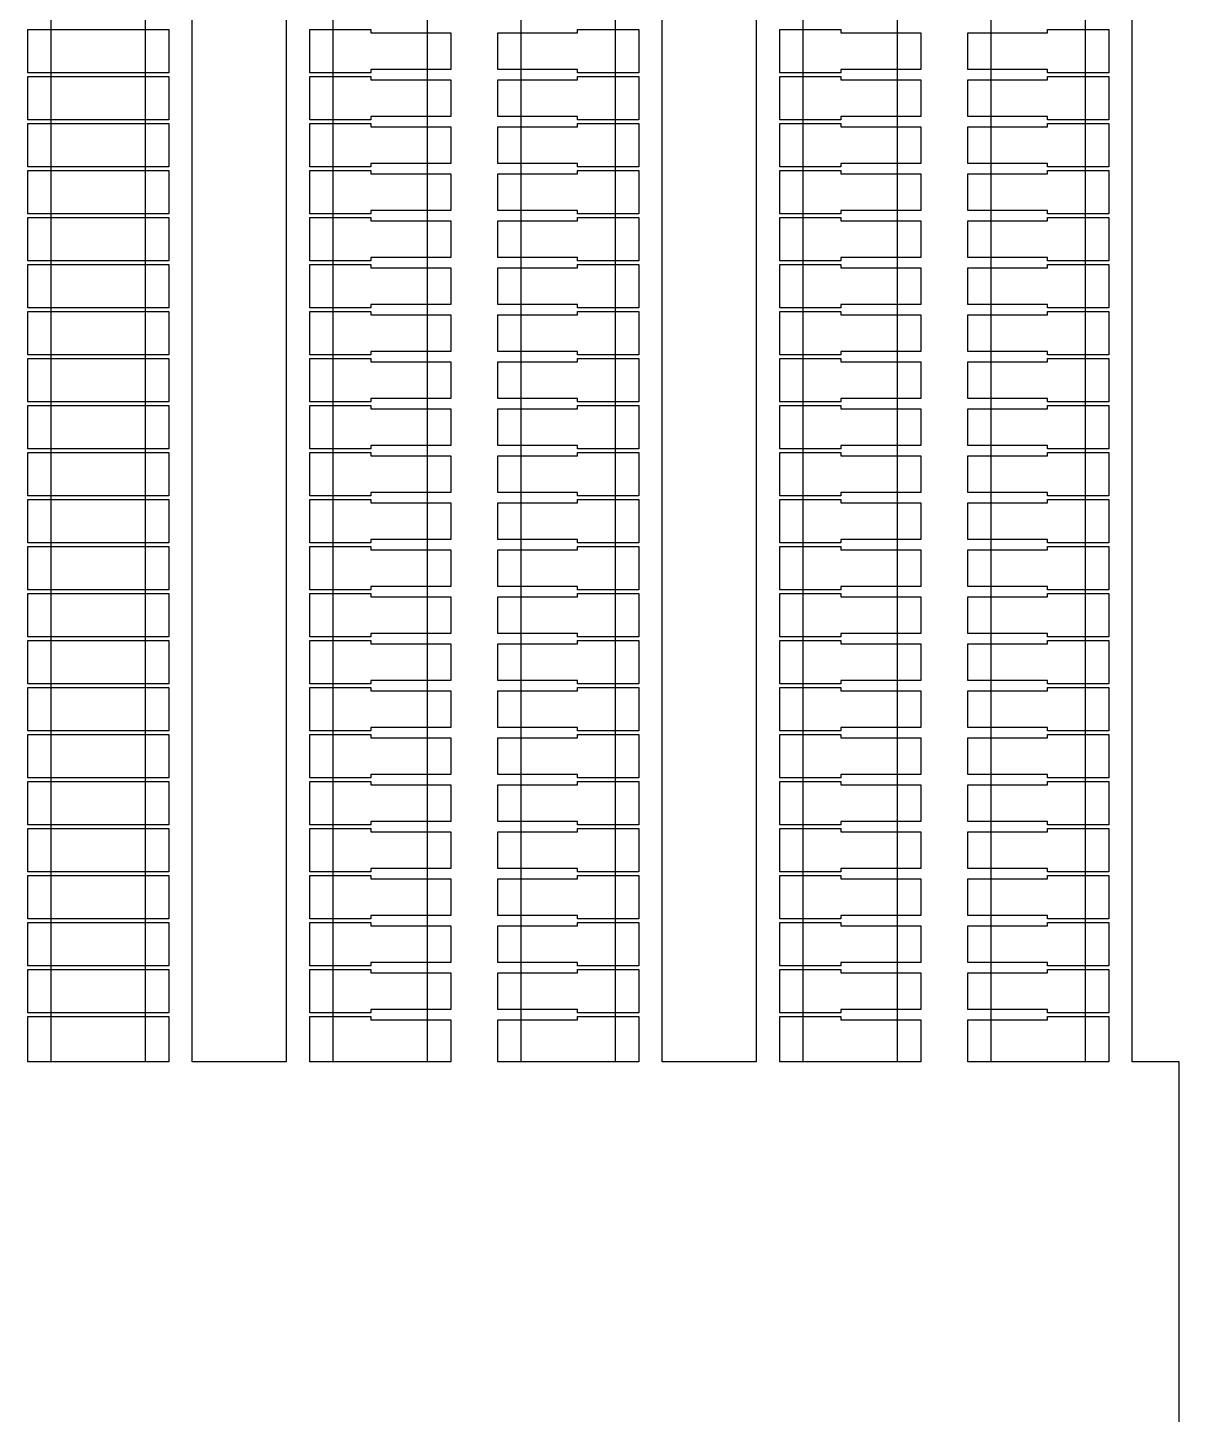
# Model space of a CAD drawing. Extents: x -38350 to 38650, y -35000 to 36000.
# Drawn here: x -19490 to -19000, y 23850 to 24440 of the extents above; entities that cross this region are included whole.
import ezdxf

# ---------------------------------------------------------------- set-up
doc = ezdxf.new("R2010")
doc.units = 0
doc.header["$MEASUREMENT"] = 0
doc.layers.add('Layer1', color=10, linetype='Continuous')

msp = doc.modelspace()

# ---------------------------------------------------------------- linework, layer by layer
for p, q in [((-19420, 24000), (-19420, 24981)), ((-19380, 24981), (-19380, 24000)), ((-19220, 24000), (-19220, 24981)), ((-19180, 24981), (-19180, 24000)), ((-19020, 24000), (-19020, 24981)), ((-19490, 24420.8), (-19490, 24439.2)), ((-19490, 24439.2), (-19430, 24439.2)), ((-19430, 24439.2), (-19430, 24420.8)), ((-19370, 24420.8), (-19370, 24439.2)), ((-19370, 24439.2), (-19344, 24439.2)), ((-19344, 24439.2), (-19344, 24437.8)), ((-19344, 24437.8), (-19310, 24437.8)), ((-19310, 24437.8), (-19310, 24422.2)), ((-19290, 24422.2), (-19290, 24437.8)), ((-19290, 24437.8), (-19256, 24437.8)), ((-19256, 24437.8), (-19256, 24439.2)), ((-19256, 24439.2), (-19230, 24439.2)), ((-19230, 24439.2), (-19230, 24420.8)), ((-19170, 24420.8), (-19170, 24439.2)), ((-19170, 24439.2), (-19144, 24439.2)), ((-19144, 24439.2), (-19144, 24437.8)), ((-19144, 24437.8), (-19110, 24437.8)), ((-19110, 24437.8), (-19110, 24422.2)), ((-19090, 24422.2), (-19090, 24437.8)), ((-19090, 24437.8), (-19056, 24437.8)), ((-19056, 24437.8), (-19056, 24439.2)), ((-19056, 24439.2), (-19030, 24439.2)), ((-19030, 24439.2), (-19030, 24420.8)), ((-19430, 24420.8), (-19490, 24420.8)), ((-19344, 24420.8), (-19370, 24420.8)), ((-19310, 24422.2), (-19344, 24422.2)), ((-19344, 24422.2), (-19344, 24420.8)), ((-19256, 24422.2), (-19290, 24422.2)), ((-19256, 24420.8), (-19256, 24422.2)), ((-19230, 24420.8), (-19256, 24420.8)), ((-19144, 24420.8), (-19170, 24420.8)), ((-19110, 24422.2), (-19144, 24422.2)), ((-19144, 24422.2), (-19144, 24420.8)), ((-19056, 24422.2), (-19090, 24422.2)), ((-19056, 24420.8), (-19056, 24422.2)), ((-19030, 24420.8), (-19056, 24420.8)), ((-19490, 24400.8), (-19490, 24419.2)), ((-19490, 24419.2), (-19430, 24419.2)), ((-19430, 24419.2), (-19430, 24400.8)), ((-19370, 24400.8), (-19370, 24419.2)), ((-19370, 24419.2), (-19344, 24419.2)), ((-19344, 24419.2), (-19344, 24417.8)), ((-19344, 24417.8), (-19310, 24417.8)), ((-19310, 24417.8), (-19310, 24402.2)), ((-19290, 24402.2), (-19290, 24417.8)), ((-19290, 24417.8), (-19256, 24417.8)), ((-19256, 24417.8), (-19256, 24419.2)), ((-19256, 24419.2), (-19230, 24419.2)), ((-19230, 24419.2), (-19230, 24400.8)), ((-19170, 24400.8), (-19170, 24419.2)), ((-19170, 24419.2), (-19144, 24419.2)), ((-19144, 24419.2), (-19144, 24417.8)), ((-19144, 24417.8), (-19110, 24417.8)), ((-19110, 24417.8), (-19110, 24402.2)), ((-19090, 24402.2), (-19090, 24417.8)), ((-19090, 24417.8), (-19056, 24417.8)), ((-19056, 24417.8), (-19056, 24419.2)), ((-19056, 24419.2), (-19030, 24419.2)), ((-19030, 24419.2), (-19030, 24400.8)), ((-19430, 24400.8), (-19490, 24400.8)), ((-19490, 24380.8), (-19490, 24399.2)), ((-19490, 24399.2), (-19430, 24399.2)), ((-19430, 24399.2), (-19430, 24380.8)), ((-19344, 24400.8), (-19370, 24400.8)), ((-19370, 24380.8), (-19370, 24399.2)), ((-19370, 24399.2), (-19344, 24399.2)), ((-19310, 24402.2), (-19344, 24402.2)), ((-19344, 24402.2), (-19344, 24400.8)), ((-19344, 24399.2), (-19344, 24397.8)), ((-19344, 24397.8), (-19310, 24397.8)), ((-19310, 24397.8), (-19310, 24382.2)), ((-19256, 24402.2), (-19290, 24402.2)), ((-19290, 24382.2), (-19290, 24397.8)), ((-19290, 24397.8), (-19256, 24397.8)), ((-19256, 24400.8), (-19256, 24402.2)), ((-19230, 24400.8), (-19256, 24400.8)), ((-19256, 24397.8), (-19256, 24399.2)), ((-19256, 24399.2), (-19230, 24399.2)), ((-19230, 24399.2), (-19230, 24380.8)), ((-19144, 24400.8), (-19170, 24400.8)), ((-19170, 24380.8), (-19170, 24399.2)), ((-19170, 24399.2), (-19144, 24399.2)), ((-19110, 24402.2), (-19144, 24402.2)), ((-19144, 24402.2), (-19144, 24400.8)), ((-19144, 24399.2), (-19144, 24397.8)), ((-19144, 24397.8), (-19110, 24397.8)), ((-19110, 24397.8), (-19110, 24382.2)), ((-19056, 24402.2), (-19090, 24402.2)), ((-19090, 24382.2), (-19090, 24397.8)), ((-19090, 24397.8), (-19056, 24397.8)), ((-19056, 24400.8), (-19056, 24402.2)), ((-19030, 24400.8), (-19056, 24400.8)), ((-19056, 24397.8), (-19056, 24399.2)), ((-19056, 24399.2), (-19030, 24399.2)), ((-19030, 24399.2), (-19030, 24380.8)), ((-19430, 24380.8), (-19490, 24380.8)), ((-19490, 24360.8), (-19490, 24379.2)), ((-19490, 24379.2), (-19430, 24379.2)), ((-19430, 24379.2), (-19430, 24360.8)), ((-19344, 24380.8), (-19370, 24380.8)), ((-19370, 24360.8), (-19370, 24379.2)), ((-19370, 24379.2), (-19344, 24379.2)), ((-19310, 24382.2), (-19344, 24382.2)), ((-19344, 24382.2), (-19344, 24380.8)), ((-19344, 24379.2), (-19344, 24377.8)), ((-19256, 24382.2), (-19290, 24382.2)), ((-19256, 24380.8), (-19256, 24382.2)), ((-19230, 24380.8), (-19256, 24380.8)), ((-19256, 24377.8), (-19256, 24379.2)), ((-19256, 24379.2), (-19230, 24379.2)), ((-19230, 24379.2), (-19230, 24360.8)), ((-19144, 24380.8), (-19170, 24380.8)), ((-19170, 24360.8), (-19170, 24379.2)), ((-19170, 24379.2), (-19144, 24379.2)), ((-19110, 24382.2), (-19144, 24382.2)), ((-19144, 24382.2), (-19144, 24380.8)), ((-19144, 24379.2), (-19144, 24377.8)), ((-19056, 24382.2), (-19090, 24382.2)), ((-19056, 24380.8), (-19056, 24382.2)), ((-19030, 24380.8), (-19056, 24380.8)), ((-19056, 24377.8), (-19056, 24379.2)), ((-19056, 24379.2), (-19030, 24379.2)), ((-19030, 24379.2), (-19030, 24360.8)), ((-19344, 24377.8), (-19310, 24377.8)), ((-19310, 24377.8), (-19310, 24362.2)), ((-19290, 24362.2), (-19290, 24377.8)), ((-19290, 24377.8), (-19256, 24377.8)), ((-19144, 24377.8), (-19110, 24377.8)), ((-19110, 24377.8), (-19110, 24362.2)), ((-19090, 24362.2), (-19090, 24377.8)), ((-19090, 24377.8), (-19056, 24377.8)), ((-19310, 24362.2), (-19344, 24362.2)), ((-19344, 24362.2), (-19344, 24360.8)), ((-19256, 24362.2), (-19290, 24362.2)), ((-19256, 24360.8), (-19256, 24362.2)), ((-19110, 24362.2), (-19144, 24362.2)), ((-19144, 24362.2), (-19144, 24360.8)), ((-19056, 24362.2), (-19090, 24362.2)), ((-19056, 24360.8), (-19056, 24362.2)), ((-19430, 24360.8), (-19490, 24360.8)), ((-19490, 24340.8), (-19490, 24359.2)), ((-19490, 24359.2), (-19430, 24359.2)), ((-19430, 24359.2), (-19430, 24340.8)), ((-19344, 24360.8), (-19370, 24360.8)), ((-19370, 24340.8), (-19370, 24359.2)), ((-19370, 24359.2), (-19344, 24359.2)), ((-19344, 24359.2), (-19344, 24357.8)), ((-19344, 24357.8), (-19310, 24357.8)), ((-19310, 24357.8), (-19310, 24342.2)), ((-19290, 24342.2), (-19290, 24357.8)), ((-19290, 24357.8), (-19256, 24357.8)), ((-19230, 24360.8), (-19256, 24360.8)), ((-19256, 24357.8), (-19256, 24359.2)), ((-19256, 24359.2), (-19230, 24359.2)), ((-19230, 24359.2), (-19230, 24340.8)), ((-19144, 24360.8), (-19170, 24360.8)), ((-19170, 24340.8), (-19170, 24359.2)), ((-19170, 24359.2), (-19144, 24359.2)), ((-19144, 24359.2), (-19144, 24357.8)), ((-19144, 24357.8), (-19110, 24357.8)), ((-19110, 24357.8), (-19110, 24342.2)), ((-19090, 24342.2), (-19090, 24357.8)), ((-19090, 24357.8), (-19056, 24357.8)), ((-19030, 24360.8), (-19056, 24360.8)), ((-19056, 24357.8), (-19056, 24359.2)), ((-19056, 24359.2), (-19030, 24359.2)), ((-19030, 24359.2), (-19030, 24340.8)), ((-19430, 24340.8), (-19490, 24340.8)), ((-19490, 24320.8), (-19490, 24339.2)), ((-19490, 24339.2), (-19430, 24339.2)), ((-19430, 24339.2), (-19430, 24320.8)), ((-19344, 24340.8), (-19370, 24340.8)), ((-19370, 24320.8), (-19370, 24339.2)), ((-19370, 24339.2), (-19344, 24339.2)), ((-19310, 24342.2), (-19344, 24342.2)), ((-19344, 24342.2), (-19344, 24340.8)), ((-19344, 24339.2), (-19344, 24337.8)), ((-19344, 24337.8), (-19310, 24337.8)), ((-19310, 24337.8), (-19310, 24322.2)), ((-19256, 24342.2), (-19290, 24342.2)), ((-19290, 24322.2), (-19290, 24337.8)), ((-19290, 24337.8), (-19256, 24337.8)), ((-19256, 24340.8), (-19256, 24342.2)), ((-19230, 24340.8), (-19256, 24340.8)), ((-19256, 24337.8), (-19256, 24339.2)), ((-19256, 24339.2), (-19230, 24339.2)), ((-19230, 24339.2), (-19230, 24320.8)), ((-19144, 24340.8), (-19170, 24340.8)), ((-19170, 24320.8), (-19170, 24339.2)), ((-19170, 24339.2), (-19144, 24339.2)), ((-19110, 24342.2), (-19144, 24342.2)), ((-19144, 24342.2), (-19144, 24340.8)), ((-19144, 24339.2), (-19144, 24337.8)), ((-19144, 24337.8), (-19110, 24337.8)), ((-19110, 24337.8), (-19110, 24322.2)), ((-19056, 24342.2), (-19090, 24342.2)), ((-19090, 24322.2), (-19090, 24337.8)), ((-19090, 24337.8), (-19056, 24337.8)), ((-19056, 24340.8), (-19056, 24342.2)), ((-19030, 24340.8), (-19056, 24340.8)), ((-19056, 24337.8), (-19056, 24339.2)), ((-19056, 24339.2), (-19030, 24339.2)), ((-19030, 24339.2), (-19030, 24320.8)), ((-19430, 24320.8), (-19490, 24320.8)), ((-19344, 24320.8), (-19370, 24320.8)), ((-19310, 24322.2), (-19344, 24322.2)), ((-19344, 24322.2), (-19344, 24320.8)), ((-19256, 24322.2), (-19290, 24322.2)), ((-19256, 24320.8), (-19256, 24322.2)), ((-19230, 24320.8), (-19256, 24320.8)), ((-19144, 24320.8), (-19170, 24320.8)), ((-19110, 24322.2), (-19144, 24322.2)), ((-19144, 24322.2), (-19144, 24320.8)), ((-19056, 24322.2), (-19090, 24322.2)), ((-19056, 24320.8), (-19056, 24322.2)), ((-19030, 24320.8), (-19056, 24320.8)), ((-19490, 24300.8), (-19490, 24319.2)), ((-19490, 24319.2), (-19430, 24319.2)), ((-19430, 24319.2), (-19430, 24300.8)), ((-19370, 24300.8), (-19370, 24319.2)), ((-19370, 24319.2), (-19344, 24319.2)), ((-19344, 24319.2), (-19344, 24317.8)), ((-19344, 24317.8), (-19310, 24317.8)), ((-19310, 24317.8), (-19310, 24302.2)), ((-19290, 24302.2), (-19290, 24317.8)), ((-19290, 24317.8), (-19256, 24317.8)), ((-19256, 24317.8), (-19256, 24319.2)), ((-19256, 24319.2), (-19230, 24319.2)), ((-19230, 24319.2), (-19230, 24300.8)), ((-19170, 24300.8), (-19170, 24319.2)), ((-19170, 24319.2), (-19144, 24319.2)), ((-19144, 24319.2), (-19144, 24317.8)), ((-19144, 24317.8), (-19110, 24317.8)), ((-19110, 24317.8), (-19110, 24302.2)), ((-19090, 24302.2), (-19090, 24317.8)), ((-19090, 24317.8), (-19056, 24317.8)), ((-19056, 24317.8), (-19056, 24319.2)), ((-19056, 24319.2), (-19030, 24319.2)), ((-19030, 24319.2), (-19030, 24300.8)), ((-19310, 24302.2), (-19344, 24302.2)), ((-19344, 24302.2), (-19344, 24300.8)), ((-19256, 24302.2), (-19290, 24302.2)), ((-19256, 24300.8), (-19256, 24302.2)), ((-19110, 24302.2), (-19144, 24302.2)), ((-19144, 24302.2), (-19144, 24300.8)), ((-19056, 24302.2), (-19090, 24302.2)), ((-19056, 24300.8), (-19056, 24302.2)), ((-19430, 24300.8), (-19490, 24300.8)), ((-19490, 24280.8), (-19490, 24299.2)), ((-19490, 24299.2), (-19430, 24299.2)), ((-19430, 24299.2), (-19430, 24280.8)), ((-19344, 24300.8), (-19370, 24300.8)), ((-19370, 24280.8), (-19370, 24299.2)), ((-19370, 24299.2), (-19344, 24299.2)), ((-19344, 24299.2), (-19344, 24297.8)), ((-19344, 24297.8), (-19310, 24297.8)), ((-19310, 24297.8), (-19310, 24282.2)), ((-19290, 24282.2), (-19290, 24297.8)), ((-19290, 24297.8), (-19256, 24297.8)), ((-19230, 24300.8), (-19256, 24300.8)), ((-19256, 24297.8), (-19256, 24299.2)), ((-19256, 24299.2), (-19230, 24299.2)), ((-19230, 24299.2), (-19230, 24280.8)), ((-19144, 24300.8), (-19170, 24300.8)), ((-19170, 24280.8), (-19170, 24299.2)), ((-19170, 24299.2), (-19144, 24299.2)), ((-19144, 24299.2), (-19144, 24297.8)), ((-19144, 24297.8), (-19110, 24297.8)), ((-19110, 24297.8), (-19110, 24282.2)), ((-19090, 24282.2), (-19090, 24297.8)), ((-19090, 24297.8), (-19056, 24297.8)), ((-19030, 24300.8), (-19056, 24300.8)), ((-19056, 24297.8), (-19056, 24299.2)), ((-19056, 24299.2), (-19030, 24299.2)), ((-19030, 24299.2), (-19030, 24280.8)), ((-19430, 24280.8), (-19490, 24280.8)), ((-19490, 24260.8), (-19490, 24279.2)), ((-19490, 24279.2), (-19430, 24279.2)), ((-19430, 24279.2), (-19430, 24260.8)), ((-19344, 24280.8), (-19370, 24280.8)), ((-19370, 24260.8), (-19370, 24279.2)), ((-19370, 24279.2), (-19344, 24279.2)), ((-19310, 24282.2), (-19344, 24282.2)), ((-19344, 24282.2), (-19344, 24280.8)), ((-19344, 24279.2), (-19344, 24277.8)), ((-19256, 24282.2), (-19290, 24282.2)), ((-19256, 24280.8), (-19256, 24282.2)), ((-19230, 24280.8), (-19256, 24280.8)), ((-19256, 24277.8), (-19256, 24279.2)), ((-19256, 24279.2), (-19230, 24279.2)), ((-19230, 24279.2), (-19230, 24260.8)), ((-19144, 24280.8), (-19170, 24280.8)), ((-19170, 24260.8), (-19170, 24279.2)), ((-19170, 24279.2), (-19144, 24279.2)), ((-19110, 24282.2), (-19144, 24282.2)), ((-19144, 24282.2), (-19144, 24280.8)), ((-19144, 24279.2), (-19144, 24277.8)), ((-19056, 24282.2), (-19090, 24282.2)), ((-19056, 24280.8), (-19056, 24282.2)), ((-19030, 24280.8), (-19056, 24280.8)), ((-19056, 24277.8), (-19056, 24279.2)), ((-19056, 24279.2), (-19030, 24279.2)), ((-19030, 24279.2), (-19030, 24260.8)), ((-19344, 24277.8), (-19310, 24277.8)), ((-19310, 24277.8), (-19310, 24262.2)), ((-19290, 24262.2), (-19290, 24277.8)), ((-19290, 24277.8), (-19256, 24277.8)), ((-19144, 24277.8), (-19110, 24277.8)), ((-19110, 24277.8), (-19110, 24262.2)), ((-19090, 24262.2), (-19090, 24277.8)), ((-19090, 24277.8), (-19056, 24277.8)), ((-19430, 24260.8), (-19490, 24260.8)), ((-19344, 24260.8), (-19370, 24260.8)), ((-19310, 24262.2), (-19344, 24262.2)), ((-19344, 24262.2), (-19344, 24260.8)), ((-19256, 24262.2), (-19290, 24262.2)), ((-19256, 24260.8), (-19256, 24262.2)), ((-19230, 24260.8), (-19256, 24260.8)), ((-19144, 24260.8), (-19170, 24260.8)), ((-19110, 24262.2), (-19144, 24262.2)), ((-19144, 24262.2), (-19144, 24260.8)), ((-19056, 24262.2), (-19090, 24262.2)), ((-19056, 24260.8), (-19056, 24262.2)), ((-19030, 24260.8), (-19056, 24260.8)), ((-19490, 24240.8), (-19490, 24259.2)), ((-19490, 24259.2), (-19430, 24259.2)), ((-19430, 24259.2), (-19430, 24240.8)), ((-19370, 24240.8), (-19370, 24259.2)), ((-19370, 24259.2), (-19344, 24259.2)), ((-19344, 24259.2), (-19344, 24257.8)), ((-19344, 24257.8), (-19310, 24257.8)), ((-19310, 24257.8), (-19310, 24242.2)), ((-19290, 24242.2), (-19290, 24257.8)), ((-19290, 24257.8), (-19256, 24257.8)), ((-19256, 24257.8), (-19256, 24259.2)), ((-19256, 24259.2), (-19230, 24259.2)), ((-19230, 24259.2), (-19230, 24240.8)), ((-19170, 24240.8), (-19170, 24259.2)), ((-19170, 24259.2), (-19144, 24259.2)), ((-19144, 24259.2), (-19144, 24257.8)), ((-19144, 24257.8), (-19110, 24257.8)), ((-19110, 24257.8), (-19110, 24242.2)), ((-19090, 24242.2), (-19090, 24257.8)), ((-19090, 24257.8), (-19056, 24257.8)), ((-19056, 24257.8), (-19056, 24259.2)), ((-19056, 24259.2), (-19030, 24259.2)), ((-19030, 24259.2), (-19030, 24240.8)), ((-19430, 24240.8), (-19490, 24240.8)), ((-19490, 24220.8), (-19490, 24239.2)), ((-19490, 24239.2), (-19430, 24239.2)), ((-19430, 24239.2), (-19430, 24220.8)), ((-19344, 24240.8), (-19370, 24240.8)), ((-19370, 24220.8), (-19370, 24239.2)), ((-19370, 24239.2), (-19344, 24239.2)), ((-19310, 24242.2), (-19344, 24242.2)), ((-19344, 24242.2), (-19344, 24240.8)), ((-19344, 24239.2), (-19344, 24237.8)), ((-19344, 24237.8), (-19310, 24237.8)), ((-19310, 24237.8), (-19310, 24222.2)), ((-19256, 24242.2), (-19290, 24242.2)), ((-19290, 24222.2), (-19290, 24237.8)), ((-19290, 24237.8), (-19256, 24237.8)), ((-19256, 24240.8), (-19256, 24242.2)), ((-19230, 24240.8), (-19256, 24240.8)), ((-19256, 24237.8), (-19256, 24239.2)), ((-19256, 24239.2), (-19230, 24239.2)), ((-19230, 24239.2), (-19230, 24220.8)), ((-19144, 24240.8), (-19170, 24240.8)), ((-19170, 24220.8), (-19170, 24239.2)), ((-19170, 24239.2), (-19144, 24239.2)), ((-19110, 24242.2), (-19144, 24242.2)), ((-19144, 24242.2), (-19144, 24240.8)), ((-19144, 24239.2), (-19144, 24237.8)), ((-19144, 24237.8), (-19110, 24237.8)), ((-19110, 24237.8), (-19110, 24222.2)), ((-19056, 24242.2), (-19090, 24242.2)), ((-19090, 24222.2), (-19090, 24237.8)), ((-19090, 24237.8), (-19056, 24237.8)), ((-19056, 24240.8), (-19056, 24242.2)), ((-19030, 24240.8), (-19056, 24240.8)), ((-19056, 24237.8), (-19056, 24239.2)), ((-19056, 24239.2), (-19030, 24239.2)), ((-19030, 24239.2), (-19030, 24220.8)), ((-19430, 24220.8), (-19490, 24220.8)), ((-19344, 24220.8), (-19370, 24220.8)), ((-19310, 24222.2), (-19344, 24222.2)), ((-19344, 24222.2), (-19344, 24220.8)), ((-19256, 24222.2), (-19290, 24222.2)), ((-19256, 24220.8), (-19256, 24222.2)), ((-19230, 24220.8), (-19256, 24220.8)), ((-19144, 24220.8), (-19170, 24220.8)), ((-19110, 24222.2), (-19144, 24222.2)), ((-19144, 24222.2), (-19144, 24220.8)), ((-19056, 24222.2), (-19090, 24222.2)), ((-19056, 24220.8), (-19056, 24222.2)), ((-19030, 24220.8), (-19056, 24220.8)), ((-19490, 24200.8), (-19490, 24219.2)), ((-19490, 24219.2), (-19430, 24219.2)), ((-19430, 24219.2), (-19430, 24200.8)), ((-19370, 24200.8), (-19370, 24219.2)), ((-19370, 24219.2), (-19344, 24219.2)), ((-19344, 24219.2), (-19344, 24217.8)), ((-19344, 24217.8), (-19310, 24217.8)), ((-19310, 24217.8), (-19310, 24202.2)), ((-19290, 24202.2), (-19290, 24217.8)), ((-19290, 24217.8), (-19256, 24217.8)), ((-19256, 24217.8), (-19256, 24219.2)), ((-19256, 24219.2), (-19230, 24219.2)), ((-19230, 24219.2), (-19230, 24200.8)), ((-19170, 24200.8), (-19170, 24219.2)), ((-19170, 24219.2), (-19144, 24219.2)), ((-19144, 24219.2), (-19144, 24217.8)), ((-19144, 24217.8), (-19110, 24217.8)), ((-19110, 24217.8), (-19110, 24202.2)), ((-19090, 24202.2), (-19090, 24217.8)), ((-19090, 24217.8), (-19056, 24217.8)), ((-19056, 24217.8), (-19056, 24219.2)), ((-19056, 24219.2), (-19030, 24219.2)), ((-19030, 24219.2), (-19030, 24200.8)), ((-19310, 24202.2), (-19344, 24202.2)), ((-19344, 24202.2), (-19344, 24200.8)), ((-19256, 24202.2), (-19290, 24202.2)), ((-19256, 24200.8), (-19256, 24202.2)), ((-19110, 24202.2), (-19144, 24202.2)), ((-19144, 24202.2), (-19144, 24200.8)), ((-19056, 24202.2), (-19090, 24202.2)), ((-19056, 24200.8), (-19056, 24202.2)), ((-19430, 24200.8), (-19490, 24200.8)), ((-19490, 24180.8), (-19490, 24199.2)), ((-19490, 24199.2), (-19430, 24199.2)), ((-19430, 24199.2), (-19430, 24180.8)), ((-19344, 24200.8), (-19370, 24200.8)), ((-19370, 24180.8), (-19370, 24199.2)), ((-19370, 24199.2), (-19344, 24199.2)), ((-19344, 24199.2), (-19344, 24197.8)), ((-19344, 24197.8), (-19310, 24197.8)), ((-19310, 24197.8), (-19310, 24182.2)), ((-19290, 24182.2), (-19290, 24197.8)), ((-19290, 24197.8), (-19256, 24197.8)), ((-19230, 24200.8), (-19256, 24200.8)), ((-19256, 24197.8), (-19256, 24199.2)), ((-19256, 24199.2), (-19230, 24199.2)), ((-19230, 24199.2), (-19230, 24180.8)), ((-19144, 24200.8), (-19170, 24200.8)), ((-19170, 24180.8), (-19170, 24199.2)), ((-19170, 24199.2), (-19144, 24199.2)), ((-19144, 24199.2), (-19144, 24197.8)), ((-19144, 24197.8), (-19110, 24197.8)), ((-19110, 24197.8), (-19110, 24182.2)), ((-19090, 24182.2), (-19090, 24197.8)), ((-19090, 24197.8), (-19056, 24197.8)), ((-19030, 24200.8), (-19056, 24200.8)), ((-19056, 24197.8), (-19056, 24199.2)), ((-19056, 24199.2), (-19030, 24199.2)), ((-19030, 24199.2), (-19030, 24180.8)), ((-19430, 24180.8), (-19490, 24180.8)), ((-19490, 24160.8), (-19490, 24179.2)), ((-19490, 24179.2), (-19430, 24179.2)), ((-19430, 24179.2), (-19430, 24160.8)), ((-19344, 24180.8), (-19370, 24180.8)), ((-19370, 24160.8), (-19370, 24179.2)), ((-19370, 24179.2), (-19344, 24179.2)), ((-19310, 24182.2), (-19344, 24182.2)), ((-19344, 24182.2), (-19344, 24180.8)), ((-19344, 24179.2), (-19344, 24177.8)), ((-19256, 24182.2), (-19290, 24182.2)), ((-19256, 24180.8), (-19256, 24182.2)), ((-19230, 24180.8), (-19256, 24180.8)), ((-19256, 24177.8), (-19256, 24179.2)), ((-19256, 24179.2), (-19230, 24179.2)), ((-19230, 24179.2), (-19230, 24160.8)), ((-19144, 24180.8), (-19170, 24180.8)), ((-19170, 24160.8), (-19170, 24179.2)), ((-19170, 24179.2), (-19144, 24179.2)), ((-19110, 24182.2), (-19144, 24182.2)), ((-19144, 24182.2), (-19144, 24180.8)), ((-19144, 24179.2), (-19144, 24177.8)), ((-19056, 24182.2), (-19090, 24182.2)), ((-19056, 24180.8), (-19056, 24182.2)), ((-19030, 24180.8), (-19056, 24180.8)), ((-19056, 24177.8), (-19056, 24179.2)), ((-19056, 24179.2), (-19030, 24179.2)), ((-19030, 24179.2), (-19030, 24160.8)), ((-19344, 24177.8), (-19310, 24177.8)), ((-19310, 24177.8), (-19310, 24162.2)), ((-19290, 24162.2), (-19290, 24177.8)), ((-19290, 24177.8), (-19256, 24177.8)), ((-19144, 24177.8), (-19110, 24177.8)), ((-19110, 24177.8), (-19110, 24162.2)), ((-19090, 24162.2), (-19090, 24177.8)), ((-19090, 24177.8), (-19056, 24177.8)), ((-19430, 24160.8), (-19490, 24160.8)), ((-19344, 24160.8), (-19370, 24160.8)), ((-19310, 24162.2), (-19344, 24162.2)), ((-19344, 24162.2), (-19344, 24160.8)), ((-19256, 24162.2), (-19290, 24162.2)), ((-19256, 24160.8), (-19256, 24162.2)), ((-19230, 24160.8), (-19256, 24160.8)), ((-19144, 24160.8), (-19170, 24160.8)), ((-19110, 24162.2), (-19144, 24162.2)), ((-19144, 24162.2), (-19144, 24160.8)), ((-19056, 24162.2), (-19090, 24162.2)), ((-19056, 24160.8), (-19056, 24162.2)), ((-19030, 24160.8), (-19056, 24160.8)), ((-19490, 24140.8), (-19490, 24159.2)), ((-19490, 24159.2), (-19430, 24159.2)), ((-19430, 24159.2), (-19430, 24140.8)), ((-19370, 24140.8), (-19370, 24159.2)), ((-19370, 24159.2), (-19344, 24159.2)), ((-19344, 24159.2), (-19344, 24157.8)), ((-19344, 24157.8), (-19310, 24157.8)), ((-19310, 24157.8), (-19310, 24142.2)), ((-19290, 24142.2), (-19290, 24157.8)), ((-19290, 24157.8), (-19256, 24157.8)), ((-19256, 24157.8), (-19256, 24159.2)), ((-19256, 24159.2), (-19230, 24159.2)), ((-19230, 24159.2), (-19230, 24140.8)), ((-19170, 24140.8), (-19170, 24159.2)), ((-19170, 24159.2), (-19144, 24159.2)), ((-19144, 24159.2), (-19144, 24157.8)), ((-19144, 24157.8), (-19110, 24157.8)), ((-19110, 24157.8), (-19110, 24142.2)), ((-19090, 24142.2), (-19090, 24157.8)), ((-19090, 24157.8), (-19056, 24157.8)), ((-19056, 24157.8), (-19056, 24159.2)), ((-19056, 24159.2), (-19030, 24159.2)), ((-19030, 24159.2), (-19030, 24140.8)), ((-19430, 24140.8), (-19490, 24140.8)), ((-19490, 24120.8), (-19490, 24139.2)), ((-19490, 24139.2), (-19430, 24139.2)), ((-19430, 24139.2), (-19430, 24120.8)), ((-19344, 24140.8), (-19370, 24140.8)), ((-19370, 24120.8), (-19370, 24139.2)), ((-19370, 24139.2), (-19344, 24139.2)), ((-19310, 24142.2), (-19344, 24142.2)), ((-19344, 24142.2), (-19344, 24140.8)), ((-19344, 24139.2), (-19344, 24137.8)), ((-19344, 24137.8), (-19310, 24137.8)), ((-19310, 24137.8), (-19310, 24122.2)), ((-19256, 24142.2), (-19290, 24142.2)), ((-19290, 24122.2), (-19290, 24137.8)), ((-19290, 24137.8), (-19256, 24137.8)), ((-19256, 24140.8), (-19256, 24142.2)), ((-19230, 24140.8), (-19256, 24140.8)), ((-19256, 24137.8), (-19256, 24139.2)), ((-19256, 24139.2), (-19230, 24139.2)), ((-19230, 24139.2), (-19230, 24120.8)), ((-19144, 24140.8), (-19170, 24140.8)), ((-19170, 24120.8), (-19170, 24139.2)), ((-19170, 24139.2), (-19144, 24139.2)), ((-19110, 24142.2), (-19144, 24142.2)), ((-19144, 24142.2), (-19144, 24140.8)), ((-19144, 24139.2), (-19144, 24137.8)), ((-19144, 24137.8), (-19110, 24137.8)), ((-19110, 24137.8), (-19110, 24122.2)), ((-19056, 24142.2), (-19090, 24142.2)), ((-19090, 24122.2), (-19090, 24137.8)), ((-19090, 24137.8), (-19056, 24137.8)), ((-19056, 24140.8), (-19056, 24142.2)), ((-19030, 24140.8), (-19056, 24140.8)), ((-19056, 24137.8), (-19056, 24139.2)), ((-19056, 24139.2), (-19030, 24139.2)), ((-19030, 24139.2), (-19030, 24120.8)), ((-19430, 24120.8), (-19490, 24120.8)), ((-19490, 24100.8), (-19490, 24119.2)), ((-19490, 24119.2), (-19430, 24119.2)), ((-19430, 24119.2), (-19430, 24100.8)), ((-19344, 24120.8), (-19370, 24120.8)), ((-19370, 24100.8), (-19370, 24119.2)), ((-19370, 24119.2), (-19344, 24119.2)), ((-19310, 24122.2), (-19344, 24122.2)), ((-19344, 24122.2), (-19344, 24120.8)), ((-19344, 24119.2), (-19344, 24117.8)), ((-19256, 24122.2), (-19290, 24122.2)), ((-19256, 24120.8), (-19256, 24122.2)), ((-19230, 24120.8), (-19256, 24120.8)), ((-19256, 24117.8), (-19256, 24119.2)), ((-19256, 24119.2), (-19230, 24119.2)), ((-19230, 24119.2), (-19230, 24100.8)), ((-19144, 24120.8), (-19170, 24120.8)), ((-19170, 24100.8), (-19170, 24119.2)), ((-19170, 24119.2), (-19144, 24119.2)), ((-19110, 24122.2), (-19144, 24122.2)), ((-19144, 24122.2), (-19144, 24120.8)), ((-19144, 24119.2), (-19144, 24117.8)), ((-19056, 24122.2), (-19090, 24122.2)), ((-19056, 24120.8), (-19056, 24122.2)), ((-19030, 24120.8), (-19056, 24120.8)), ((-19056, 24117.8), (-19056, 24119.2)), ((-19056, 24119.2), (-19030, 24119.2)), ((-19030, 24119.2), (-19030, 24100.8)), ((-19344, 24117.8), (-19310, 24117.8)), ((-19310, 24117.8), (-19310, 24102.2)), ((-19290, 24102.2), (-19290, 24117.8)), ((-19290, 24117.8), (-19256, 24117.8)), ((-19144, 24117.8), (-19110, 24117.8)), ((-19110, 24117.8), (-19110, 24102.2)), ((-19090, 24102.2), (-19090, 24117.8)), ((-19090, 24117.8), (-19056, 24117.8)), ((-19310, 24102.2), (-19344, 24102.2)), ((-19344, 24102.2), (-19344, 24100.8)), ((-19256, 24102.2), (-19290, 24102.2)), ((-19256, 24100.8), (-19256, 24102.2)), ((-19110, 24102.2), (-19144, 24102.2)), ((-19144, 24102.2), (-19144, 24100.8)), ((-19056, 24102.2), (-19090, 24102.2)), ((-19056, 24100.8), (-19056, 24102.2)), ((-19430, 24100.8), (-19490, 24100.8)), ((-19490, 24080.8), (-19490, 24099.2)), ((-19490, 24099.2), (-19430, 24099.2)), ((-19430, 24099.2), (-19430, 24080.8)), ((-19344, 24100.8), (-19370, 24100.8)), ((-19370, 24080.8), (-19370, 24099.2)), ((-19370, 24099.2), (-19344, 24099.2)), ((-19344, 24099.2), (-19344, 24097.8)), ((-19344, 24097.8), (-19310, 24097.8)), ((-19310, 24097.8), (-19310, 24082.2)), ((-19290, 24082.2), (-19290, 24097.8)), ((-19290, 24097.8), (-19256, 24097.8)), ((-19230, 24100.8), (-19256, 24100.8)), ((-19256, 24097.8), (-19256, 24099.2)), ((-19256, 24099.2), (-19230, 24099.2)), ((-19230, 24099.2), (-19230, 24080.8)), ((-19144, 24100.8), (-19170, 24100.8)), ((-19170, 24080.8), (-19170, 24099.2)), ((-19170, 24099.2), (-19144, 24099.2)), ((-19144, 24099.2), (-19144, 24097.8)), ((-19144, 24097.8), (-19110, 24097.8)), ((-19110, 24097.8), (-19110, 24082.2)), ((-19090, 24082.2), (-19090, 24097.8)), ((-19090, 24097.8), (-19056, 24097.8)), ((-19030, 24100.8), (-19056, 24100.8)), ((-19056, 24097.8), (-19056, 24099.2)), ((-19056, 24099.2), (-19030, 24099.2)), ((-19030, 24099.2), (-19030, 24080.8)), ((-19430, 24080.8), (-19490, 24080.8)), ((-19490, 24060.8), (-19490, 24079.2)), ((-19490, 24079.2), (-19430, 24079.2)), ((-19430, 24079.2), (-19430, 24060.8)), ((-19344, 24080.8), (-19370, 24080.8)), ((-19370, 24060.8), (-19370, 24079.2)), ((-19370, 24079.2), (-19344, 24079.2)), ((-19310, 24082.2), (-19344, 24082.2)), ((-19344, 24082.2), (-19344, 24080.8)), ((-19344, 24079.2), (-19344, 24077.8)), ((-19256, 24082.2), (-19290, 24082.2)), ((-19256, 24080.8), (-19256, 24082.2)), ((-19230, 24080.8), (-19256, 24080.8)), ((-19256, 24077.8), (-19256, 24079.2)), ((-19256, 24079.2), (-19230, 24079.2)), ((-19230, 24079.2), (-19230, 24060.8)), ((-19144, 24080.8), (-19170, 24080.8)), ((-19170, 24060.8), (-19170, 24079.2)), ((-19170, 24079.2), (-19144, 24079.2)), ((-19110, 24082.2), (-19144, 24082.2)), ((-19144, 24082.2), (-19144, 24080.8)), ((-19144, 24079.2), (-19144, 24077.8)), ((-19056, 24082.2), (-19090, 24082.2)), ((-19056, 24080.8), (-19056, 24082.2)), ((-19030, 24080.8), (-19056, 24080.8)), ((-19056, 24077.8), (-19056, 24079.2)), ((-19056, 24079.2), (-19030, 24079.2)), ((-19030, 24079.2), (-19030, 24060.8)), ((-19344, 24077.8), (-19310, 24077.8)), ((-19310, 24077.8), (-19310, 24062.2)), ((-19290, 24062.2), (-19290, 24077.8)), ((-19290, 24077.8), (-19256, 24077.8)), ((-19144, 24077.8), (-19110, 24077.8)), ((-19110, 24077.8), (-19110, 24062.2)), ((-19090, 24062.2), (-19090, 24077.8)), ((-19090, 24077.8), (-19056, 24077.8)), ((-19430, 24060.8), (-19490, 24060.8)), ((-19344, 24060.8), (-19370, 24060.8)), ((-19310, 24062.2), (-19344, 24062.2)), ((-19344, 24062.2), (-19344, 24060.8)), ((-19256, 24062.2), (-19290, 24062.2)), ((-19256, 24060.8), (-19256, 24062.2)), ((-19230, 24060.8), (-19256, 24060.8)), ((-19144, 24060.8), (-19170, 24060.8)), ((-19110, 24062.2), (-19144, 24062.2)), ((-19144, 24062.2), (-19144, 24060.8)), ((-19056, 24062.2), (-19090, 24062.2)), ((-19056, 24060.8), (-19056, 24062.2)), ((-19030, 24060.8), (-19056, 24060.8)), ((-19490, 24040.8), (-19490, 24059.2)), ((-19490, 24059.2), (-19430, 24059.2)), ((-19430, 24059.2), (-19430, 24040.8)), ((-19370, 24040.8), (-19370, 24059.2)), ((-19370, 24059.2), (-19344, 24059.2)), ((-19344, 24059.2), (-19344, 24057.8)), ((-19344, 24057.8), (-19310, 24057.8)), ((-19310, 24057.8), (-19310, 24042.2)), ((-19290, 24042.2), (-19290, 24057.8)), ((-19290, 24057.8), (-19256, 24057.8)), ((-19256, 24057.8), (-19256, 24059.2)), ((-19256, 24059.2), (-19230, 24059.2)), ((-19230, 24059.2), (-19230, 24040.8)), ((-19170, 24040.8), (-19170, 24059.2)), ((-19170, 24059.2), (-19144, 24059.2)), ((-19144, 24059.2), (-19144, 24057.8)), ((-19144, 24057.8), (-19110, 24057.8)), ((-19110, 24057.8), (-19110, 24042.2)), ((-19090, 24042.2), (-19090, 24057.8)), ((-19090, 24057.8), (-19056, 24057.8)), ((-19056, 24057.8), (-19056, 24059.2)), ((-19056, 24059.2), (-19030, 24059.2)), ((-19030, 24059.2), (-19030, 24040.8)), ((-19430, 24040.8), (-19490, 24040.8)), ((-19490, 24020.8), (-19490, 24039.2)), ((-19490, 24039.2), (-19430, 24039.2)), ((-19430, 24039.2), (-19430, 24020.8)), ((-19344, 24040.8), (-19370, 24040.8)), ((-19370, 24020.8), (-19370, 24039.2)), ((-19370, 24039.2), (-19344, 24039.2)), ((-19310, 24042.2), (-19344, 24042.2)), ((-19344, 24042.2), (-19344, 24040.8)), ((-19344, 24039.2), (-19344, 24037.8)), ((-19344, 24037.8), (-19310, 24037.8)), ((-19310, 24037.8), (-19310, 24022.2)), ((-19256, 24042.2), (-19290, 24042.2)), ((-19290, 24022.2), (-19290, 24037.8)), ((-19290, 24037.8), (-19256, 24037.8)), ((-19256, 24040.8), (-19256, 24042.2)), ((-19230, 24040.8), (-19256, 24040.8)), ((-19256, 24037.8), (-19256, 24039.2)), ((-19256, 24039.2), (-19230, 24039.2)), ((-19230, 24039.2), (-19230, 24020.8)), ((-19144, 24040.8), (-19170, 24040.8)), ((-19170, 24020.8), (-19170, 24039.2)), ((-19170, 24039.2), (-19144, 24039.2)), ((-19110, 24042.2), (-19144, 24042.2)), ((-19144, 24042.2), (-19144, 24040.8)), ((-19144, 24039.2), (-19144, 24037.8)), ((-19144, 24037.8), (-19110, 24037.8)), ((-19110, 24037.8), (-19110, 24022.2)), ((-19056, 24042.2), (-19090, 24042.2)), ((-19090, 24022.2), (-19090, 24037.8)), ((-19090, 24037.8), (-19056, 24037.8)), ((-19056, 24040.8), (-19056, 24042.2)), ((-19030, 24040.8), (-19056, 24040.8)), ((-19056, 24037.8), (-19056, 24039.2)), ((-19056, 24039.2), (-19030, 24039.2)), ((-19030, 24039.2), (-19030, 24020.8)), ((-19430, 24020.8), (-19490, 24020.8)), ((-19490, 24000), (-19490, 24019.2)), ((-19490, 24019.2), (-19430, 24019.2)), ((-19430, 24019.2), (-19430, 24000)), ((-19344, 24020.8), (-19370, 24020.8)), ((-19370, 24000), (-19370, 24019.2)), ((-19370, 24019.2), (-19344, 24019.2)), ((-19310, 24022.2), (-19344, 24022.2)), ((-19344, 24022.2), (-19344, 24020.8)), ((-19344, 24019.2), (-19344, 24017.8)), ((-19256, 24022.2), (-19290, 24022.2)), ((-19256, 24020.8), (-19256, 24022.2)), ((-19230, 24020.8), (-19256, 24020.8)), ((-19256, 24017.8), (-19256, 24019.2)), ((-19256, 24019.2), (-19230, 24019.2)), ((-19230, 24019.2), (-19230, 24000)), ((-19144, 24020.8), (-19170, 24020.8)), ((-19170, 24000), (-19170, 24019.2)), ((-19170, 24019.2), (-19144, 24019.2)), ((-19110, 24022.2), (-19144, 24022.2)), ((-19144, 24022.2), (-19144, 24020.8)), ((-19144, 24019.2), (-19144, 24017.8)), ((-19056, 24022.2), (-19090, 24022.2)), ((-19056, 24020.8), (-19056, 24022.2)), ((-19030, 24020.8), (-19056, 24020.8)), ((-19056, 24017.8), (-19056, 24019.2)), ((-19056, 24019.2), (-19030, 24019.2)), ((-19030, 24019.2), (-19030, 24000)), ((-19344, 24017.8), (-19310, 24017.8)), ((-19310, 24017.8), (-19310, 24000)), ((-19290, 24000), (-19290, 24017.8)), ((-19290, 24017.8), (-19256, 24017.8)), ((-19144, 24017.8), (-19110, 24017.8)), ((-19110, 24017.8), (-19110, 24000)), ((-19090, 24000), (-19090, 24017.8)), ((-19090, 24017.8), (-19056, 24017.8)), ((-19430, 24000), (-19490, 24000)), ((-19380, 24000), (-19420, 24000)), ((-19310, 24000), (-19370, 24000)), ((-19230, 24000), (-19290, 24000)), ((-19180, 24000), (-19220, 24000)), ((-19110, 24000), (-19170, 24000)), ((-19030, 24000), (-19090, 24000)), ((-19000, 24000), (-19020, 24000)), ((-19000, 17000), (-19000, 24000))]:
    msp.add_line(p, q)
at = {"layer": 'Layer1'}
for p, q in [((-19480, 24000), (-19480, 25000)), ((-19320, 25000), (-19320, 24000)), ((-19280, 24000), (-19280, 25000)), ((-19120, 25000), (-19120, 24000)), ((-19080, 24000), (-19080, 25000)), ((-19440, 24981), (-19440, 24000)), ((-19420, 24000), (-19420, 24981)), ((-19380, 24981), (-19380, 24000)), ((-19360, 24000), (-19360, 24981)), ((-19240, 24981), (-19240, 24000)), ((-19220, 24000), (-19220, 24981)), ((-19180, 24981), (-19180, 24000)), ((-19160, 24000), (-19160, 24981)), ((-19040, 24981), (-19040, 24000)), ((-19020, 24000), (-19020, 24981)), ((-19440, 24000), (-19480, 24000)), ((-19380, 24000), (-19420, 24000)), ((-19320, 24000), (-19360, 24000)), ((-19240, 24000), (-19280, 24000)), ((-19180, 24000), (-19220, 24000)), ((-19120, 24000), (-19160, 24000)), ((-19040, 24000), (-19080, 24000)), ((-19000, 24000), (-19020, 24000)), ((-19000, 17000), (-19000, 24000))]:
    msp.add_line(p, q, dxfattribs=at)

doc.saveas('drawing.dxf')
